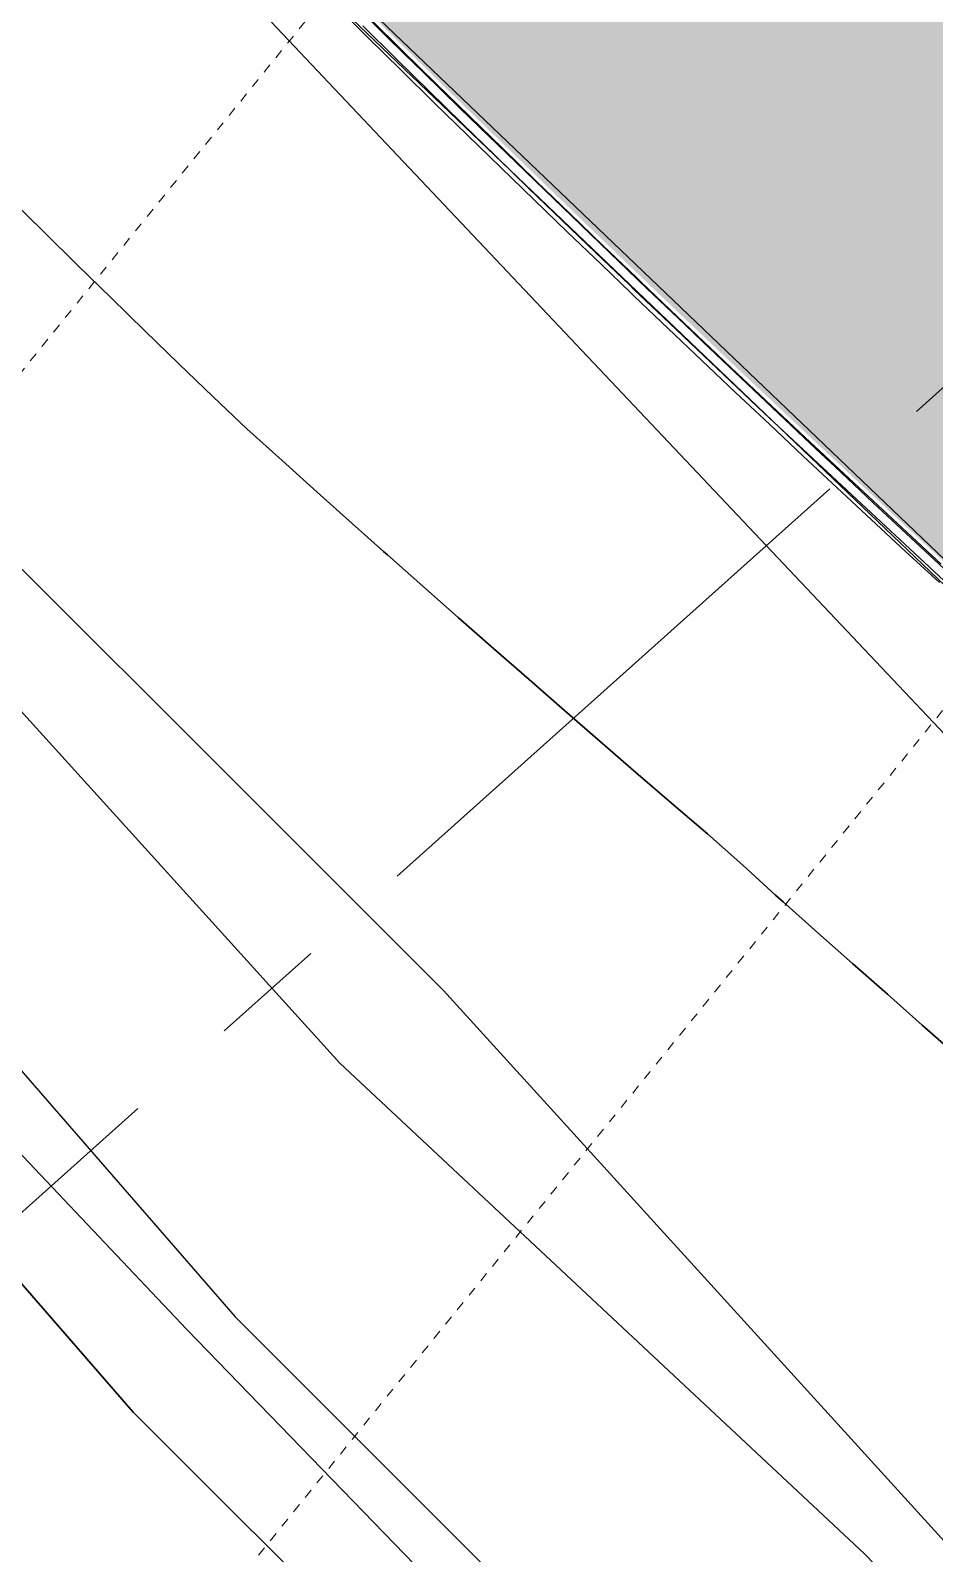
# Model space of a CAD drawing. Header units: metres. Extents: x 507649 to 508899, y 6966965 to 6967377.
# Drawn here: x 507821.78 to 507831.52, y 6967103.23 to 6967119.62 of the extents above; entities that cross this region are included whole.
import ezdxf

# ---------------------------------------------------------------- set-up
doc = ezdxf.new("R2010")
doc.units = ezdxf.units.M
doc.linetypes.add('CENTER2', pattern=[10, 6.25, -1.25, 1.25, -1.25])
doc.linetypes.add('Grid Line', pattern=[2.1, 1.2, -0.3, 0.3, -0.3])
doc.layers.add('_PROP-BDY', color=6, linetype='Continuous', plot=False)
doc.layers.add('A-FLOR', color=252, linetype='Continuous', lineweight=5)
doc.layers.add('D_UG_PIPES', color=252, linetype='EXIST_SWD', lineweight=0)
for name, color, linetype in [('C_TEXT_2.5', 7, 'Continuous'), ('EWS_BATTER TOP', 30, 'EARTHWORKS_Batter Ticks 1'), ('HATCH_PAVEMENT_CARPARK', 254, 'Continuous'), ('KRB_LIP', 6, 'Continuous'), ('mga2020bdy', 252, 'Continuous'), ('mga2020DR_UNLINED', 252, 'Continuous'), ('PAV_CREST SAG', 2, 'Continuous'), ('TIN BORDER', 5, 'Continuous'), ('TOPO_BANK', 252, 'Continuous')]:
    doc.layers.add(name, color=color, linetype=linetype)
doc.layers.add('S-GRID', color=47, linetype='Continuous', lineweight=5, plot=False)
doc.styles.get("Standard").update_dxf_attribs({"font": 'ARIALN.TTF'})
doc.linetypes.add('EARTHWORKS_Batter Ticks 1', pattern='A,0.5,[9,ISOCP.shx,S=1,R=0,X=0,Y=0],3,[9,ISOCP.shx,S=0.5,R=0,X=0,Y=0],2.5', length=6)
doc.linetypes.add('EXIST_SWD', pattern='A,5,-2.5,5,-2,["SWD",Standard,S=2.5,R=0,X=0,Y=-1.25],-8,5,-2.5,5,-2.5', length=37.5)

# ---------------------------------------------------------------- blocks, each defined once
blk = doc.blocks.new('XD_HATCH')
at = {"layer": 'HATCH_PAVEMENT_CARPARK'}
h = blk.add_hatch(color=256, dxfattribs=at)
h.dxf.hatch_style = 1
edge = h.paths.add_edge_path()
edge.add_arc((507820.003, 6967266.085), 90.985, 212.49045, 214.43315, ccw=False)
edge.add_line((507743.26, 6967217.211), (507739.398, 6967223.586))
edge.add_line((507739.398, 6967223.586), (507735.794, 6967229.354))
edge.add_arc((507741.735, 6967233.063), 7.004, 130.4092, 211.9744, ccw=False)
edge.add_line((507737.195, 6967238.395), (507750.654, 6967250.094))
edge.add_line((507750.654, 6967250.094), (507741.05, 6967244.042))
edge.add_line((507741.05, 6967244.042), (507736.887, 6967241.488))
edge.add_line((507736.887, 6967241.488), (507736.596, 6967241.375))
edge.add_line((507736.596, 6967241.375), (507734.55, 6967240.12))
edge.add_line((507734.55, 6967240.12), (507731.321, 6967238.12))
edge.add_line((507731.321, 6967238.12), (507725.641, 6967234.654))
edge.add_line((507725.641, 6967234.654), (507731.043, 6967225.636))
edge.add_line((507731.043, 6967225.636), (507734.314, 6967220.406))
edge.add_line((507734.314, 6967220.406), (507740.71, 6967210.555))
edge.add_arc((507792.018, 6967243.469), 60.957, 212.67978, 223.00419)
edge.add_line((507747.44, 6967201.893), (507760.817, 6967187.542))
edge.add_line((507760.817, 6967187.542), (507809.449, 6967136.334))
edge.add_line((507809.449, 6967136.334), (507818.102, 6967127.228))
edge.add_line((507818.102, 6967127.228), (507823.852, 6967121.378))
edge.add_line((507823.852, 6967121.378), (507824.492, 6967120.745))
edge.add_arc((508006.447, 6967303.151), 257.643, 225.07103, 227.49079)
edge.add_line((507832.355, 6967113.225), (507846.232, 6967101.068))
edge.add_line((507846.232, 6967101.068), (507853.401, 6967095.287))
edge.add_line((507853.401, 6967095.287), (507861.259, 6967089.103))
edge.add_line((507861.259, 6967089.103), (507875.892, 6967078.04))
edge.add_line((507875.892, 6967078.04), (507894.996, 6967066.105))
edge.add_line((507894.996, 6967066.105), (507898.306, 6967064.422))
edge.add_arc((507903.258, 6967076.442), 13, 247.607, 320.5781)
edge.add_line((507913.301, 6967068.186), (507923.209, 6967080.381))
edge.add_line((507923.209, 6967080.381), (507928.884, 6967087.367))
edge.add_line((507928.884, 6967087.367), (507934.503, 6967094.285))
edge.add_arc((507925.6, 6967101.304), 11.338, 321.7466, 356.9562)
edge.add_arc((507925.051, 6967101.301), 11.886, 357.1121, 390.6511)
edge.add_line((507935.276, 6967107.361), (507928.355, 6967118.419))
edge.add_arc((507932.593, 6967121.072), 5, 172.2504, 212.042, ccw=False)
edge.add_line((507927.638, 6967121.746), (507927.905, 6967123.707))
edge.add_line((507927.905, 6967123.707), (507927.905, 6967123.707))
edge.add_line((507927.905, 6967123.707), (507928.222, 6967126.036))
edge.add_line((507928.222, 6967126.036), (507922.15, 6967126.731))
edge.add_line((507922.15, 6967126.731), (507921.982, 6967124.77))
edge.add_line((507921.982, 6967124.77), (507922.008, 6967120.889))
edge.add_arc((507933.653, 6967120.754), 11.645, 179.3346, 190.5058)
edge.add_arc((507935.181, 6967121.115), 13.214, 190.8395, 200.6804)
edge.add_arc((507934.907, 6967121.234), 13.001, 201.5983, 211.6011)
edge.add_line((507923.833, 6967114.422), (507928.422, 6967107.084))
edge.add_arc((507919.474, 6967101.5), 10.548, 18.5241, 31.9651, ccw=False)
edge.add_line((507929.475, 6967104.851), (507929.787, 6967103.654))
edge.add_line((507929.787, 6967103.654), (507929.949, 6967102.428))
edge.add_arc((507919.973, 6967101.735), 10, -10.2075, 3.9733, ccw=False)
edge.add_arc((507921.309, 6967101.319), 8.612, 334.462, 350.9422, ccw=False)
edge.add_line((507929.08, 6967097.606), (507928.501, 6967096.513))
edge.add_line((507928.501, 6967096.513), (507927.791, 6967095.501))
edge.add_line((507927.791, 6967095.501), (507924.256, 6967091.166))
edge.add_line((507924.256, 6967091.166), (507918.568, 6967084.191))
edge.add_line((507918.568, 6967084.191), (507911.58, 6967075.614))
edge.add_line((507911.58, 6967075.614), (507910.645, 6967074.541))
edge.add_line((507910.645, 6967074.541), (507910.131, 6967074.048))
edge.add_line((507910.131, 6967074.048), (507909.863, 6967073.813))
edge.add_line((507909.863, 6967073.813), (507909.587, 6967073.587))
edge.add_line((507909.587, 6967073.587), (507909.304, 6967073.367))
edge.add_line((507909.304, 6967073.367), (507909.013, 6967073.157))
edge.add_line((507909.013, 6967073.157), (507908.416, 6967072.764))
edge.add_line((507908.416, 6967072.764), (507907.795, 6967072.408))
edge.add_line((507907.795, 6967072.408), (507907.154, 6967072.091))
edge.add_line((507907.154, 6967072.091), (507906.825, 6967071.948))
edge.add_line((507906.825, 6967071.948), (507906.493, 6967071.814))
edge.add_line((507906.493, 6967071.814), (507905.816, 6967071.577))
edge.add_line((507905.816, 6967071.577), (507905.127, 6967071.382))
edge.add_line((507905.127, 6967071.382), (507904.429, 6967071.208))
edge.add_line((507904.429, 6967071.208), (507903.012, 6967071.034))
edge.add_line((507903.012, 6967071.034), (507901.581, 6967071.056))
edge.add_line((507901.581, 6967071.056), (507900.489, 6967071.127))
edge.add_line((507900.489, 6967071.127), (507899.41, 6967071.292))
edge.add_line((507899.41, 6967071.292), (507898.989, 6967071.383))
edge.add_line((507898.989, 6967071.383), (507898.134, 6967071.614))
edge.add_line((507898.134, 6967071.614), (507897.297, 6967071.904))
edge.add_line((507897.297, 6967071.904), (507895.368, 6967072.947))
edge.add_line((507895.368, 6967072.947), (507879.298, 6967082.987))
edge.add_line((507879.298, 6967082.987), (507866.995, 6967092.289))
edge.add_line((507866.995, 6967092.289), (507856.54, 6967100.453))
edge.add_line((507856.54, 6967100.453), (507836.168, 6967117.777))
edge.add_line((507836.168, 6967117.777), (507828.863, 6967124.875))
edge.add_line((507828.863, 6967124.875), (507821.037, 6967132.845))
edge.add_line((507821.037, 6967132.845), (507813.741, 6967140.457))
edge.add_line((507813.741, 6967140.457), (507815.658, 6967142.761))
edge.add_line((507815.658, 6967142.761), (507797.065, 6967160.683))
edge.add_line((507797.065, 6967160.683), (507795.715, 6967159.508))
edge.add_line((507795.715, 6967159.508), (507754.472, 6967202.936))
edge.add_line((507754.472, 6967202.936), (507751.459, 6967206.268))
edge.add_arc((507819.868, 6967266.093), 90.877, 214.4857, 221.17028, ccw=False)
blk = doc.blocks.new('XE_SURVEY')
at = {"layer": 'D_UG_PIPES', "flags": 128}
for points in [[(507741.016, 6967200.273), (507747.15, 6967192.291), (507752.549, 6967184.499), (507759.944, 6967176.492), (507766.427, 6967169.447), (507773.421, 6967161.557), (507780.398, 6967154.335), (507787.332, 6967147.004), (507794.664, 6967139.504), (507801.475, 6967132.601), (507808.45, 6967125.472), (507816.205, 6967118.339), (507825.113, 6967108.507), (507830.763, 6967103.224), (507837.747, 6967095.978), (507845.761, 6967088.945), (507853.422, 6967082.201), (507862.041, 6967076.014), (507870.746, 6967069.366), (507880.15, 6967063.579), (507889.541, 6967057.221), (507901.227, 6967052.696), (507905.257, 6967050.845), (507911.912, 6967049.364), (507914.386, 6967050.745), (507920.711, 6967053.97), (507930.606, 6967058.671), (507939.398, 6967065.326), (507941.267, 6967069.526), (507940.877, 6967073.658)], [(507768.759, 6967163.807), (507782.55, 6967149.274), (507796.255, 6967134.593), (507809.724, 6967120.162), (507823.467, 6967105.637), (507835.978, 6967092.724), (507852.924, 6967078.553), (507868.827, 6967066.212), (507885.411, 6967055.6), (507902.91, 6967047.634), (507908.977, 6967044.532)]]:
    blk.add_lwpolyline(points, dxfattribs=at)
at = {"layer": 'mga2020bdy'}
blk.add_polyline3d([(507828.052, 6967099.593, 2.613), (507822.89, 6967104.75, 2.549), (507815.036, 6967113.788, 2.686), (507807.592, 6967120.707, 2.696), (507798.204, 6967130.642, 2.706), (507791.744, 6967137.916, 2.836), (507781.885, 6967148.136, 2.841), (507775.67, 6967154.879, 2.926), (507765.741, 6967164.879, 2.91), (507758.338, 6967173.226, 2.823), (507746.943, 6967185.547, 2.922), (507741.448, 6967191.296, 2.95), (507732.158, 6967201.984, 2.908)], dxfattribs=at)
at = {"layer": 'mga2020DR_UNLINED'}
for points in [[(507719.655, 6967221.477, 3.001), (507726.83, 6967211.173, 2.942), (507733.314, 6967202.941, 2.908), (507742.556, 6967192.306, 2.95), (507748.036, 6967186.574, 2.922), (507759.449, 6967174.233, 2.823), (507766.835, 6967165.905, 2.91), (507776.754, 6967155.916, 2.926), (507782.976, 6967149.165, 2.841), (507792.845, 6967138.935, 2.836), (507799.31, 6967131.655, 2.706), (507808.649, 6967121.772, 2.696), (507816.116, 6967114.832, 2.686), (507823.987, 6967105.773, 2.549), (507829.108, 6967100.656, 2.613), (507837.266, 6967092.595, 2.659), (507844.835, 6967085.994, 2.546), (507855.938, 6967076.896, 2.622), (507862.665, 6967071.986, 2.527), (507870.951, 6967065.735, 2.562), (507888.287, 6967056.493, 2.548), (507894.371, 6967052.844, 2.434), (507903.927, 6967049.994, 2.542)], [(507718.425, 6967220.62, 3.001), (507725.624, 6967210.28, 2.942), (507732.158, 6967201.984, 2.908), (507741.448, 6967191.296, 2.95), (507746.943, 6967185.547, 2.922), (507758.338, 6967173.226, 2.823), (507765.741, 6967164.879, 2.91), (507775.67, 6967154.879, 2.926), (507781.885, 6967148.136, 2.841), (507791.744, 6967137.916, 2.836), (507798.204, 6967130.642, 2.706), (507807.592, 6967120.707, 2.696), (507815.036, 6967113.788, 2.686), (507822.89, 6967104.75, 2.549), (507828.052, 6967099.593, 2.613), (507836.245, 6967091.495, 2.659), (507843.867, 6967084.849, 2.546), (507855.02, 6967075.71, 2.622), (507861.771, 6967070.782, 2.527), (507870.142, 6967064.468, 2.562), (507887.548, 6967055.187, 2.548), (507893.762, 6967051.462, 2.434), (507903.498, 6967048.557, 2.542)]]:
    blk.add_polyline3d(points, dxfattribs=at)
at = {"layer": 'TOPO_BANK'}
blk.add_polyline3d([(507723.895, 6967222.829, 4.371), (507730.134, 6967214.871, 4.105), (507737.489, 6967203.859, 3.688), (507743.512, 6967195.586, 3.655), (507750.898, 6967187.875, 3.554), (507760.503, 6967177.016, 3.598), (507770.647, 6967167.036, 3.639), (507777.921, 6967158.471, 3.477), (507785.998, 6967150.322, 3.457), (507794.026, 6967141.443, 3.458), (507803.174, 6967132.304, 3.515), (507810.571, 6967124.666, 3.543), (507819.277, 6967116.234, 3.546), (507826.23, 6967109.289, 3.707), (507832.809, 6967102.051, 3.721)], dxfattribs=at)
blk = doc.blocks.new('25027_BNP_Skygate Play-Sheet - 000101 - SITE PLAN')
at = {"layer": '_PROP-BDY'}
blk.add_line((-2260610.86, 4059443.92), (-2388364.28, 4033725.42), dxfattribs=at)
at = {"layer": 'A-FLOR'}
for points in [[(-2377290.66, 4035145.23), (-2373268.13, 4036119.5), (-2369227.65, 4037019.51), (-2365171.85, 4037844.67)], [(-2411511.22, 4024905.49), (-2400296.28, 4028921.52), (-2388868.09, 4032341.14), (-2377290.66, 4035145.23)]]:
    blk.add_open_spline(points, degree=3, dxfattribs=at)
blk.add_open_spline([(-2375318.17, 4029437.86), (-2379214.98, 4028498.68), (-2390854.93, 4025472), (-2402321.21, 4021823.3), (-2409868.75, 4019120.55)], degree=3, knots=[-0.75, -0.75, -0.75, -0.75, -0.5, 0, 0, 0, 0], dxfattribs=at)
at = {"layer": 'S-GRID', "linetype": 'Grid Line'}
for p, q in [((-2353191.81, 3967536.09), (-2386231.08, 4063486.88)), ((-2363768.04, 3967536.09), (-2395686.24, 4060231.14))]:
    blk.add_line(p, q, dxfattribs=at)
blk = doc.blocks.new('XE_ARCH')
at = {"xscale": 0.001, "yscale": 0.001, "zscale": 0.001, "rotation": 121.996}
blk.add_blockref('25027_BNP_Skygate Play-Sheet - 000101 - SITE PLAN', (509988.126, 6971273.77), dxfattribs=at)
blk = doc.blocks.new('A$Cbbbd136e')
at = {"layer": 'TIN BORDER'}
blk.add_lwpolyline([(507821.567, 6967117.81), (507821.928, 6967117.453), (507822.29, 6967117.097), (507822.653, 6967116.742), (507823.017, 6967116.388), (507823.381, 6967116.034), (507823.746, 6967115.682), (507824.114, 6967115.332), (507824.492, 6967114.992), (507824.869, 6967114.653), (507825.248, 6967114.314), (507825.585, 6967114.014), (507825.627, 6967113.976), (507826.007, 6967113.64), (507826.388, 6967113.303), (507826.769, 6967112.968), (507827.151, 6967112.634), (507827.533, 6967112.3), (507827.917, 6967111.967), (507828.3, 6967111.635), (507828.685, 6967111.303), (507829.07, 6967110.973), (507829.451, 6967110.638), (507829.802, 6967110.314), (507829.885, 6967110.241), (507830.26, 6967109.91), (507830.634, 6967109.579), (507831.009, 6967109.248), (507831.383, 6967108.916), (507831.758, 6967108.585)], dxfattribs=at)
blk = doc.blocks.new('XD_DESIGN BASE_1')
at = {"layer": 'EWS_BATTER TOP'}
blk.add_polyline3d([(507846.103, 6967100.914, 5.086), (507832.222, 6967113.076, 4.994), (507824.351, 6967120.603, 4.94), (507824.351, 6967120.603, 4.94), (507823.71, 6967121.237, 4.94), (507817.959, 6967127.089, 4.985), (507809.304, 6967136.196, 5.048), (507802.418, 6967143.447, 5.098), (507791.219, 6967155.239, 5.017), (507776.471, 6967170.768, 4.91), (507775.851, 6967171.421, 4.91), (507760.671, 6967187.405, 5.021), (507747.294, 6967201.757, 5.119), (507743.722, 6967205.95, 5.086), (507740.542, 6967210.447, 5.053), (507740.542, 6967210.447, 5.053), (507734.144, 6967220.3, 4.982), (507730.872, 6967225.532, 4.921), (507730.871, 6967225.534, 4.921), (507725.521, 6967234.465, 4.517)], dxfattribs=at)
at = {"layer": 'KRB_LIP'}
blk.add_polyline3d([(507846.232, 6967101.068, 4.977), (507832.355, 6967113.225, 4.884), (507824.492, 6967120.745, 4.83), (507824.492, 6967120.745, 4.83), (507823.852, 6967121.378, 4.83), (507818.102, 6967127.228, 4.876), (507809.449, 6967136.334, 4.938), (507802.563, 6967143.585, 4.988), (507791.364, 6967155.376, 4.907), (507776.616, 6967170.906, 4.8), (507775.996, 6967171.559, 4.8), (507760.817, 6967187.542, 4.911), (507747.44, 6967201.893, 5.009), (507743.88, 6967206.073, 4.976), (507740.71, 6967210.555, 4.943), (507740.71, 6967210.555, 4.943), (507734.314, 6967220.406, 4.873), (507731.043, 6967225.636, 4.811), (507726.104, 6967233.882, 4.407), (507725.641, 6967234.654, 4.407)], dxfattribs=at)
at = {"layer": 'PAV_CREST SAG'}
for points in [[(507831.586, 6967113.878, 5.029), (507831.219, 6967114.218, 5.027), (507830.853, 6967114.558, 5.024), (507830.487, 6967114.9, 5.022), (507830.122, 6967115.241, 5.019), (507829.758, 6967115.584, 5.017), (507829.394, 6967115.927, 5.014), (507829.031, 6967116.271, 5.012), (507828.669, 6967116.616, 5.009), (507828.356, 6967116.914, 5.007), (507828.307, 6967116.961, 5.007), (507827.946, 6967117.307, 5.004), (507827.586, 6967117.654, 5.002), (507827.226, 6967118.001, 4.999), (507826.867, 6967118.35, 4.997), (507826.509, 6967118.698, 4.994), (507826.151, 6967119.048, 4.992), (507825.794, 6967119.398, 4.989), (507825.438, 6967119.749, 4.987)], [(507831.586, 6967113.878, 5.029), (507831.219, 6967114.218, 5.027), (507830.853, 6967114.558, 5.024), (507830.487, 6967114.9, 5.022), (507830.122, 6967115.241, 5.019), (507829.758, 6967115.584, 5.017), (507829.394, 6967115.927, 5.014), (507829.031, 6967116.271, 5.012), (507828.669, 6967116.616, 5.009), (507828.356, 6967116.914, 5.007), (507828.307, 6967116.961, 5.007), (507827.946, 6967117.307, 5.004), (507827.586, 6967117.654, 5.002), (507827.226, 6967118.001, 4.999), (507826.867, 6967118.35, 4.997), (507826.509, 6967118.698, 4.994), (507826.151, 6967119.048, 4.992), (507825.794, 6967119.398, 4.989), (507825.438, 6967119.749, 4.987)], [(507831.879, 6967113.458, 5.032), (507831.511, 6967113.797, 5.029), (507831.144, 6967114.137, 5.027), (507830.778, 6967114.478, 5.024), (507830.412, 6967114.819, 5.022), (507830.047, 6967115.161, 5.019), (507829.682, 6967115.504, 5.017), (507829.319, 6967115.847, 5.014), (507828.955, 6967116.191, 5.012), (507828.593, 6967116.536, 5.009), (507828.28, 6967116.835, 5.007), (507828.231, 6967116.882, 5.007), (507827.87, 6967117.228, 5.004), (507827.509, 6967117.575, 5.002), (507827.15, 6967117.922, 4.999), (507826.791, 6967118.271, 4.997), (507826.432, 6967118.62, 4.994), (507826.074, 6967118.969, 4.992), (507825.717, 6967119.32, 4.989), (507825.361, 6967119.671, 4.987)], [(507831.879, 6967113.458, 5.032), (507831.511, 6967113.797, 5.029), (507831.144, 6967114.137, 5.027), (507830.778, 6967114.478, 5.024), (507830.412, 6967114.819, 5.022), (507830.047, 6967115.161, 5.019), (507829.682, 6967115.504, 5.017), (507829.319, 6967115.847, 5.014), (507828.955, 6967116.191, 5.012), (507828.593, 6967116.536, 5.009), (507828.28, 6967116.835, 5.007), (507828.231, 6967116.882, 5.007), (507827.87, 6967117.228, 5.004), (507827.509, 6967117.575, 5.002), (507827.15, 6967117.922, 4.999), (507826.791, 6967118.271, 4.997), (507826.432, 6967118.62, 4.994), (507826.074, 6967118.969, 4.992), (507825.717, 6967119.32, 4.989), (507825.361, 6967119.671, 4.987)], [(507831.758, 6967108.585, 3.779), (507831.383, 6967108.916, 3.778), (507831.009, 6967109.248, 3.776), (507830.634, 6967109.579, 3.774), (507830.26, 6967109.91, 3.772), (507829.885, 6967110.241, 3.771), (507829.802, 6967110.314, 3.77), (507829.451, 6967110.638, 3.769), (507829.07, 6967110.973, 3.762), (507828.685, 6967111.303, 3.754), (507828.3, 6967111.635, 3.745), (507827.917, 6967111.967, 3.736), (507827.533, 6967112.3, 3.728), (507827.151, 6967112.634, 3.719), (507826.769, 6967112.968, 3.71), (507826.388, 6967113.303, 3.701), (507826.007, 6967113.64, 3.693), (507825.627, 6967113.976, 3.684), (507825.585, 6967114.014, 3.683), (507825.248, 6967114.314, 3.675), (507824.869, 6967114.653, 3.667), (507824.492, 6967114.992, 3.658), (507824.114, 6967115.332, 3.65), (507823.746, 6967115.682, 3.645), (507823.381, 6967116.034, 3.642), (507823.017, 6967116.388, 3.638), (507822.653, 6967116.742, 3.635), (507822.29, 6967117.097, 3.632), (507821.928, 6967117.453, 3.628), (507821.567, 6967117.81, 3.625)], [(507831.758, 6967108.585, 3.779), (507831.383, 6967108.916, 3.778), (507831.009, 6967109.248, 3.776), (507830.634, 6967109.579, 3.774), (507830.26, 6967109.91, 3.772), (507829.885, 6967110.241, 3.771), (507829.802, 6967110.314, 3.77), (507829.451, 6967110.638, 3.769), (507829.07, 6967110.973, 3.762), (507828.685, 6967111.303, 3.754), (507828.3, 6967111.635, 3.745), (507827.917, 6967111.967, 3.736), (507827.533, 6967112.3, 3.728), (507827.151, 6967112.634, 3.719), (507826.769, 6967112.968, 3.71), (507826.388, 6967113.303, 3.701), (507826.007, 6967113.64, 3.693), (507825.627, 6967113.976, 3.684), (507825.585, 6967114.014, 3.683), (507825.248, 6967114.314, 3.675), (507824.869, 6967114.653, 3.667), (507824.492, 6967114.992, 3.658), (507824.114, 6967115.332, 3.65), (507823.746, 6967115.682, 3.645), (507823.381, 6967116.034, 3.642), (507823.017, 6967116.388, 3.638), (507822.653, 6967116.742, 3.635), (507822.29, 6967117.097, 3.632), (507821.928, 6967117.453, 3.628), (507821.567, 6967117.81, 3.625)], [(507831.567, 6967113.678, 4.99), (507831.2, 6967114.018, 4.987), (507830.833, 6967114.358, 4.985), (507830.468, 6967114.699, 4.982), (507830.103, 6967115.04, 4.98), (507829.738, 6967115.383, 4.977), (507829.374, 6967115.726, 4.975), (507829.011, 6967116.069, 4.972), (507828.649, 6967116.414, 4.97), (507828.287, 6967116.759, 4.967), (507828.246, 6967116.798, 4.967), (507827.926, 6967117.105, 4.965), (507827.565, 6967117.451, 4.962), (507827.206, 6967117.799, 4.96), (507826.847, 6967118.147, 4.957), (507826.488, 6967118.495, 4.955), (507826.13, 6967118.844, 4.952), (507825.773, 6967119.194, 4.95), (507825.417, 6967119.545, 4.947), (507825.061, 6967119.897, 4.945)], [(507831.567, 6967113.678, 4.99), (507831.2, 6967114.018, 4.987), (507830.833, 6967114.358, 4.985), (507830.468, 6967114.699, 4.982), (507830.103, 6967115.04, 4.98), (507829.738, 6967115.383, 4.977), (507829.374, 6967115.726, 4.975), (507829.011, 6967116.069, 4.972), (507828.649, 6967116.414, 4.97), (507828.287, 6967116.759, 4.967), (507828.246, 6967116.798, 4.967), (507827.926, 6967117.105, 4.965), (507827.565, 6967117.451, 4.962), (507827.206, 6967117.799, 4.96), (507826.847, 6967118.147, 4.957), (507826.488, 6967118.495, 4.955), (507826.13, 6967118.844, 4.952), (507825.773, 6967119.194, 4.95), (507825.417, 6967119.545, 4.947), (507825.061, 6967119.897, 4.945)], [(507831.758, 6967108.585, 3.779), (507831.383, 6967108.916, 3.778), (507831.009, 6967109.248, 3.776), (507830.634, 6967109.579, 3.774), (507830.26, 6967109.91, 3.772), (507829.885, 6967110.241, 3.771), (507829.802, 6967110.314, 3.77), (507829.451, 6967110.638, 3.769), (507829.07, 6967110.973, 3.762), (507828.685, 6967111.303, 3.754), (507828.3, 6967111.635, 3.745), (507827.917, 6967111.967, 3.736), (507827.533, 6967112.3, 3.728), (507827.151, 6967112.634, 3.719), (507826.769, 6967112.968, 3.71), (507826.388, 6967113.303, 3.701), (507826.007, 6967113.64, 3.693), (507825.627, 6967113.976, 3.684), (507825.585, 6967114.014, 3.683), (507825.248, 6967114.314, 3.675), (507824.869, 6967114.653, 3.667), (507824.492, 6967114.992, 3.658), (507824.114, 6967115.332, 3.65), (507823.746, 6967115.682, 3.645), (507823.381, 6967116.034, 3.642), (507823.017, 6967116.388, 3.638), (507822.653, 6967116.742, 3.635), (507822.29, 6967117.097, 3.632), (507821.928, 6967117.453, 3.628), (507821.567, 6967117.81, 3.625)]]:
    blk.add_polyline3d(points, dxfattribs=at)
at = {"layer": 'TIN BORDER'}
blk.add_blockref('A$Cbbbd136e', (0, 0), dxfattribs=at)

msp = doc.modelspace()

# ---------------------------------------------------------------- linework, layer by layer
at = {"layer": 'C_TEXT_2.5', "color": 1, "linetype": 'CENTER2', "lineweight": -3, "flags": 128}
msp.add_lwpolyline([(507818.282, 6967103.85), (507911.001, 6967186.846)], dxfattribs=at)

# ---------------------------------------------------------------- block references
at = {"layer": 'C_TEXT_2.5'}
for name in ['XD_HATCH', 'XE_SURVEY']:
    msp.add_blockref(name, (0, 0), dxfattribs=at)

# ---------------------------------------------------------------- next in the draw order: block references
msp.add_blockref('XE_ARCH', (0, 0), dxfattribs=at)

# ---------------------------------------------------------------- next in the draw order: block references
msp.add_blockref('XD_DESIGN BASE_1', (0, 0), dxfattribs=at)

doc.saveas('drawing.dxf')
